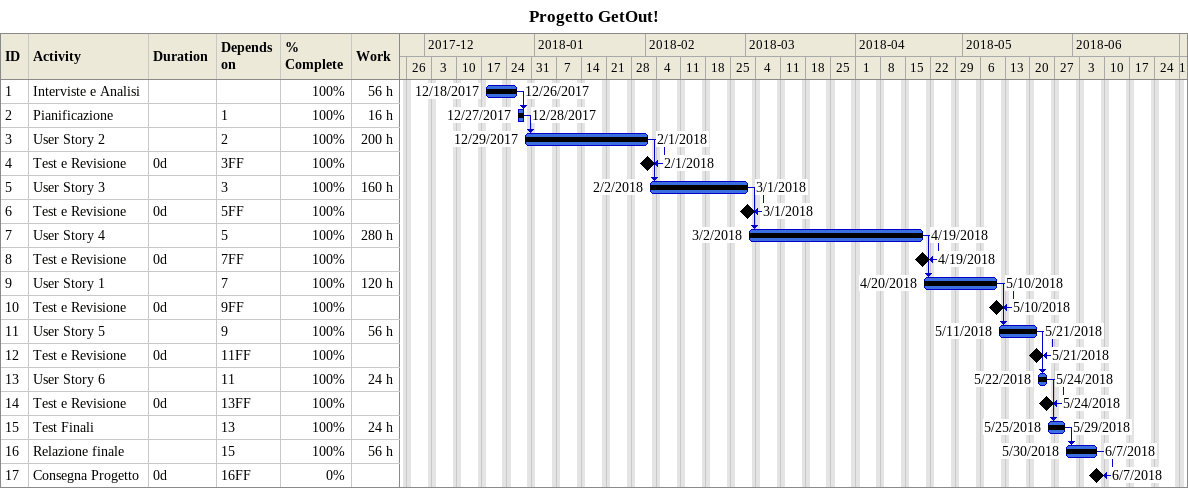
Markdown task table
Progetto GetOut!

| ID | Task | Duration | Start | Finish | Predecessors | % complete | Work (h) |
|---|---|---|---|---|---|---|---|
| 1 | Interviste e Analisi |  | 2017-12-18 | 2017-12-26 |  | 100 | 56 |
| 2 | Pianificazione |  | 2017-12-27 | 2017-12-28 | 1 | 100 | 16 |
| 3 | User Story 2 |  | 2017-12-29 | 2018-02-01 | 2 | 100 | 200 |
| 4 | Test e Revisione | 0d | 2018-02-01 | 2018-02-01 | 3FF | 100 |  |
| 5 | User Story 3 |  | 2018-02-02 | 2018-03-01 | 3 | 100 | 160 |
| 6 | Test e Revisione | 0d | 2018-03-01 | 2018-03-01 | 5FF | 100 |  |
| 7 | User Story 4 |  | 2018-03-02 | 2018-04-19 | 5 | 100 | 280 |
| 8 | Test e Revisione | 0d | 2018-04-19 | 2018-04-19 | 7FF | 100 |  |
| 9 | User Story 1 |  | 2018-04-20 | 2018-05-10 | 7 | 100 | 120 |
| 10 | Test e Revisione | 0d | 2018-05-10 | 2018-05-10 | 9FF | 100 |  |
| 11 | User Story 5 |  | 2018-05-11 | 2018-05-21 | 9 | 100 | 56 |
| 12 | Test e Revisione | 0d | 2018-05-21 | 2018-05-21 | 11FF | 100 |  |
| 13 | User Story 6 |  | 2018-05-22 | 2018-05-24 | 11 | 100 | 24 |
| 14 | Test e Revisione | 0d | 2018-05-24 | 2018-05-24 | 13FF | 100 |  |
| 15 | Test Finali |  | 2018-05-25 | 2018-05-29 | 13 | 100 | 24 |
| 16 | Relazione finale |  | 2018-05-30 | 2018-06-07 | 15 | 100 | 56 |
| 17 | Consegna Progetto | 0d | 2018-06-07 | 2018-06-07 | 16FF | 0 |  |
